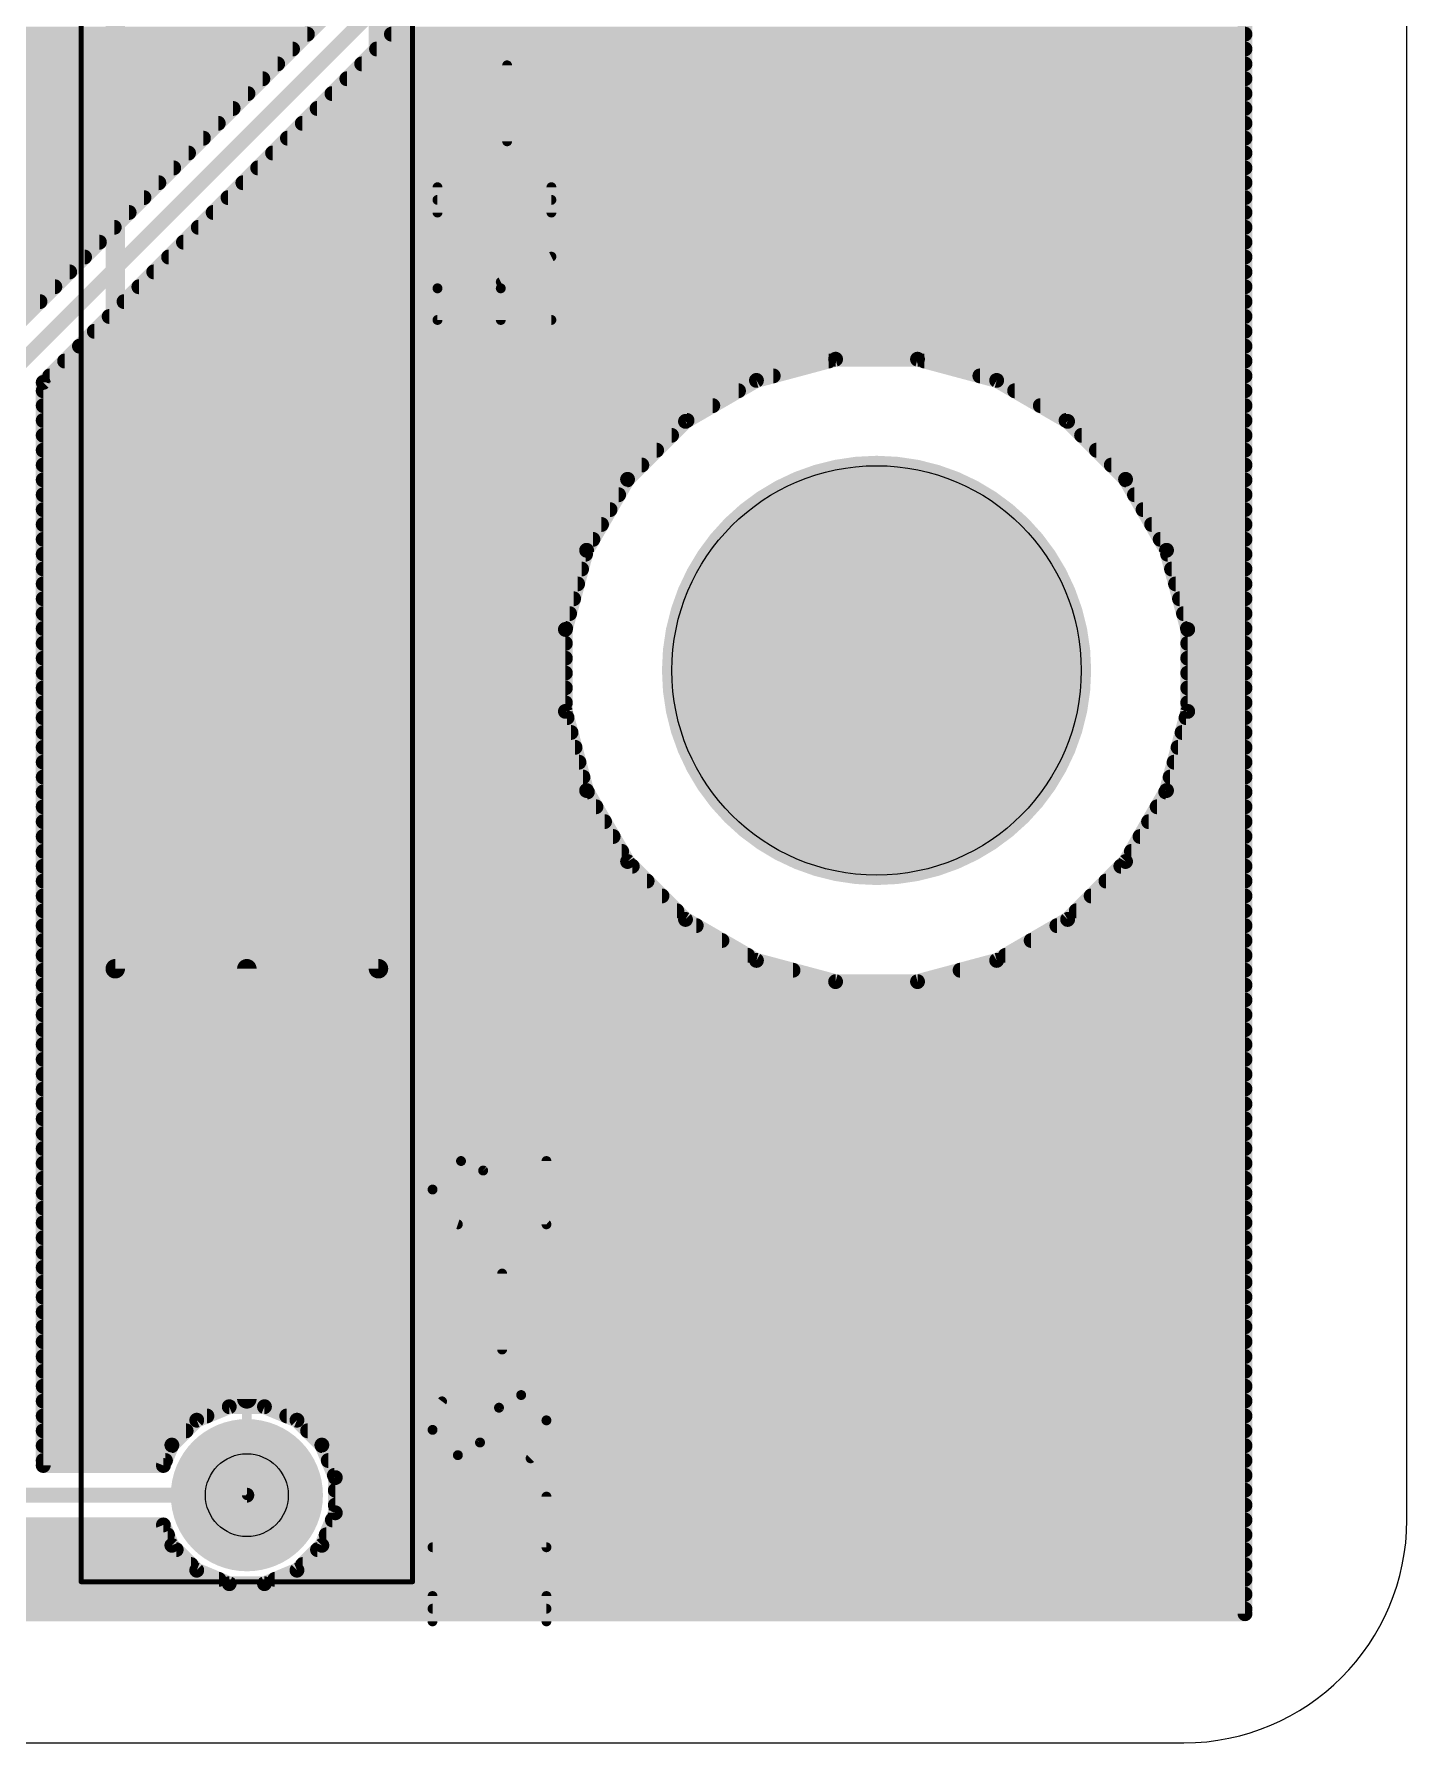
# Model space of a CAD drawing. Extents: x 0 to 28.9, y 0 to 57.1.
# Drawn here: x 14.8 to 28.88, y 0 to 17.53 of the extents above; entities that cross this region are included whole.
import ezdxf

# ---------------------------------------------------------------- set-up
doc = ezdxf.new("R2010")
doc.units = 0
for name, color, linetype in [('16', 132, 'CONTINUOUS'), ('17', 110, 'CONTINUOUS'), ('20', 31, 'CONTINUOUS'), ('21', 253, 'CONTINUOUS'), ('23', 53, 'CONTINUOUS'), ('25', 253, 'CONTINUOUS'), ('27', 253, 'CONTINUOUS'), ('29', 253, 'CONTINUOUS'), ('30', 253, 'CONTINUOUS'), ('44', 253, 'CONTINUOUS'), ('51', 253, 'CONTINUOUS')]:
    doc.layers.add(name, color=color, linetype=linetype)

# ---------------------------------------------------------------- blocks, each defined once
blk = doc.blocks.new('ROUNDP')
at = {"const_width": 0.5}
blk.add_lwpolyline([(0, -0.25, 1), (0, 0.25, 1), (0, -0.25)], format="xyb", dxfattribs=at)

msp = doc.modelspace()

# ---------------------------------------------------------------- linework, layer by layer
at = {"layer": '16', "const_width": 0.1524}
for points in [[(27.22, 55.8566), (27.22, 1.324)], [(21.4532, 21.3783), (14.4597, 14.3848)], [(21.758, 21.252), (14.586, 14.08)], [(14.8908, 13.9537), (22.0628, 21.1257)], [(1.27, 17.526), (17.601, 17.526)], [(18.4631, 17.526), (27.22, 17.526)], [(1.27, 17.3736), (17.4486, 17.3736)], [(18.3107, 17.3736), (27.22, 17.3736)], [(1.27, 17.2212), (17.2962, 17.2212)], [(18.1583, 17.2212), (27.22, 17.2212)], [(1.27, 17.0688), (17.1438, 17.0688)], [(18.0059, 17.0688), (27.22, 17.0688)], [(1.27, 16.9164), (16.9914, 16.9164)], [(1.27, 16.764), (16.839, 16.764)], [(17.7011, 16.764), (27.22, 16.764)], [(17.8535, 16.9164), (27.22, 16.9164)], [(1.27, 16.6116), (16.6866, 16.6116)], [(17.5487, 16.6116), (27.22, 16.6116)], [(1.27, 16.4592), (16.5342, 16.4592)], [(17.3963, 16.4592), (27.22, 16.4592)], [(1.27, 16.3068), (16.3818, 16.3068)], [(17.2439, 16.3068), (27.22, 16.3068)], [(1.27, 16.1544), (16.2294, 16.1544)], [(17.0915, 16.1544), (27.22, 16.1544)], [(1.27, 16.002), (16.077, 16.002)], [(16.9391, 16.002), (27.22, 16.002)], [(1.27, 15.8496), (15.9245, 15.8496)], [(1.27, 15.6972), (15.7721, 15.6972)], [(16.6343, 15.6972), (27.22, 15.6972)], [(16.7867, 15.8496), (27.22, 15.8496)], [(1.27, 15.5448), (15.6198, 15.5448)], [(16.4819, 15.5448), (27.22, 15.5448)], [(1.27, 15.3924), (15.4674, 15.3924)], [(16.3295, 15.3924), (27.22, 15.3924)], [(1.27, 15.24), (15.315, 15.24)], [(16.1771, 15.24), (27.22, 15.24)], [(1.27, 15.0876), (15.1626, 15.0876)], [(16.0247, 15.0876), (27.22, 15.0876)], [(1.27, 14.9352), (15.0102, 14.9352)], [(15.8723, 14.9352), (27.22, 14.9352)], [(1.27, 14.7828), (14.8578, 14.7828)], [(15.7199, 14.7828), (27.22, 14.7828)], [(15.4151, 14.478), (27.22, 14.478)], [(15.5675, 14.6304), (27.22, 14.6304)], [(15.2627, 14.3256), (27.22, 14.3256)], [(15.1103, 14.1732), (22.9488, 14.1732)], [(23.0197, 14.1922), (22.2079, 13.9747)], [(23.8603, 14.1922), (23.0197, 14.1922)], [(24.6721, 13.9747), (23.8603, 14.1922)], [(23.9312, 14.1732), (27.22, 14.1732)], [(14.8908, 2.8448), (14.8908, 13.9537)], [(14.9579, 14.0208), (22.3801, 14.0208)], [(22.2079, 13.9747), (21.4799, 13.5544)], [(24.4999, 14.0208), (27.22, 14.0208)], [(25.4001, 13.5544), (24.6721, 13.9747)], [(14.8908, 13.8684), (22.0238, 13.8684)], [(24.8562, 13.8684), (27.22, 13.8684)], [(14.8908, 13.716), (21.7599, 13.716)], [(25.1201, 13.716), (27.22, 13.716)], [(14.8908, 13.5636), (21.4959, 13.5636)], [(21.4799, 13.5544), (20.8856, 12.9601)], [(25.3841, 13.5636), (27.22, 13.5636)], [(25.9944, 12.9601), (25.4001, 13.5544)], [(14.8908, 13.4112), (21.3367, 13.4112)], [(14.8908, 13.2588), (21.1843, 13.2588)], [(25.5433, 13.4112), (27.22, 13.4112)], [(25.6957, 13.2588), (27.22, 13.2588)], [(14.8908, 13.1064), (21.0319, 13.1064)], [(25.8481, 13.1064), (27.22, 13.1064)], [(14.8908, 12.954), (20.8821, 12.954)], [(20.8856, 12.9601), (20.4653, 12.2321)], [(26.4147, 12.2321), (25.9944, 12.9601)], [(25.9979, 12.954), (27.22, 12.954)], [(14.8908, 12.8016), (20.7941, 12.8016)], [(26.0859, 12.8016), (27.22, 12.8016)], [(14.8908, 12.6492), (20.7061, 12.6492)], [(26.1739, 12.6492), (27.22, 12.6492)], [(14.8908, 12.4968), (20.6181, 12.4968)], [(26.2619, 12.4968), (27.22, 12.4968)], [(14.8908, 12.3444), (20.5302, 12.3444)], [(14.8908, 12.192), (20.4546, 12.192)], [(20.4653, 12.2321), (20.2478, 11.4203)], [(26.3498, 12.3444), (27.22, 12.3444)], [(26.6322, 11.4203), (26.4147, 12.2321)], [(26.4254, 12.192), (27.22, 12.192)], [(14.8908, 12.0396), (20.4138, 12.0396)], [(26.4662, 12.0396), (27.22, 12.0396)], [(14.8908, 11.8872), (20.3729, 11.8872)], [(26.5071, 11.8872), (27.22, 11.8872)], [(14.8908, 11.7348), (20.3321, 11.7348)], [(26.5479, 11.7348), (27.22, 11.7348)], [(14.8908, 11.5824), (20.2912, 11.5824)], [(26.5888, 11.5824), (27.22, 11.5824)], [(14.8908, 11.43), (20.2504, 11.43)], [(20.2478, 11.4203), (20.2478, 10.5797)], [(26.6296, 11.43), (27.22, 11.43)], [(26.6322, 10.5797), (26.6322, 11.4203)], [(14.8908, 11.2776), (20.2478, 11.2776)], [(26.6322, 11.2776), (27.22, 11.2776)], [(14.8908, 11.1252), (20.2478, 11.1252)], [(14.8908, 10.9728), (20.2478, 10.9728)], [(26.6322, 11.1252), (27.22, 11.1252)], [(26.6322, 10.9728), (27.22, 10.9728)], [(14.8908, 10.8204), (20.2478, 10.8204)], [(26.6322, 10.8204), (27.22, 10.8204)], [(14.8908, 10.668), (20.2478, 10.668)], [(26.6322, 10.668), (27.22, 10.668)], [(14.8908, 10.5156), (20.265, 10.5156)], [(20.2478, 10.5797), (20.4653, 9.7679)], [(26.4147, 9.7679), (26.6322, 10.5797)], [(26.615, 10.5156), (27.22, 10.5156)], [(14.8908, 10.3632), (20.3058, 10.3632)], [(26.5742, 10.3632), (27.22, 10.3632)], [(14.8908, 10.2108), (20.3467, 10.2108)], [(26.5333, 10.2108), (27.22, 10.2108)], [(14.8908, 10.0584), (20.3875, 10.0584)], [(26.4925, 10.0584), (27.22, 10.0584)], [(14.8908, 9.906), (20.4283, 9.906)], [(14.8908, 9.7536), (20.4736, 9.7536)], [(20.4653, 9.7679), (20.8856, 9.0399)], [(25.9944, 9.0399), (26.4147, 9.7679)], [(26.4064, 9.7536), (27.22, 9.7536)], [(26.4517, 9.906), (27.22, 9.906)], [(14.8908, 9.6012), (20.5616, 9.6012)], [(26.3184, 9.6012), (27.22, 9.6012)], [(14.8908, 9.4488), (20.6495, 9.4488)], [(26.2304, 9.4488), (27.22, 9.4488)], [(14.8908, 9.2964), (20.7375, 9.2964)], [(26.1425, 9.2964), (27.22, 9.2964)], [(14.8908, 9.144), (20.8255, 9.144)], [(20.8856, 9.0399), (21.4799, 8.4456)], [(25.4001, 8.4456), (25.9944, 9.0399)], [(26.0545, 9.144), (27.22, 9.144)], [(14.8908, 8.9916), (20.9339, 8.9916)], [(25.9461, 8.9916), (27.22, 8.9916)], [(14.8908, 8.8392), (21.0863, 8.8392)], [(14.8908, 8.6868), (21.2387, 8.6868)], [(25.6413, 8.6868), (27.22, 8.6868)], [(25.7937, 8.8392), (27.22, 8.8392)], [(14.8908, 8.5344), (21.3911, 8.5344)], [(25.4889, 8.5344), (27.22, 8.5344)], [(14.8908, 8.382), (21.5901, 8.382)], [(21.4799, 8.4456), (22.2079, 8.0253)], [(24.6721, 8.0253), (25.4001, 8.4456)], [(25.2899, 8.382), (27.22, 8.382)], [(14.8908, 8.2296), (21.8541, 8.2296)], [(25.0259, 8.2296), (27.22, 8.2296)], [(14.8908, 8.0772), (22.118, 8.0772)], [(22.2079, 8.0253), (23.0197, 7.8078)], [(23.8603, 7.8078), (24.6721, 8.0253)], [(24.762, 8.0772), (27.22, 8.0772)], [(14.8908, 7.9248), (22.5831, 7.9248)], [(24.2969, 7.9248), (27.22, 7.9248)], [(14.8908, 7.7724), (27.22, 7.7724)], [(23.0197, 7.8078), (23.8603, 7.8078)], [(14.8908, 7.62), (27.22, 7.62)], [(14.8908, 7.4676), (27.22, 7.4676)], [(14.8908, 7.3152), (27.22, 7.3152)], [(14.8908, 7.1628), (27.22, 7.1628)], [(14.8908, 7.0104), (27.22, 7.0104)], [(14.8908, 6.858), (27.22, 6.858)], [(14.8908, 6.7056), (27.22, 6.7056)], [(14.8908, 6.5532), (27.22, 6.5532)], [(14.8908, 6.4008), (27.22, 6.4008)], [(14.8908, 6.2484), (27.22, 6.2484)], [(14.8908, 6.096), (27.22, 6.096)], [(14.8908, 5.9436), (27.22, 5.9436)], [(14.8908, 5.7912), (27.22, 5.7912)], [(14.8908, 5.6388), (27.22, 5.6388)], [(14.8908, 5.4864), (27.22, 5.4864)], [(14.8908, 5.334), (27.22, 5.334)], [(14.8908, 5.1816), (27.22, 5.1816)], [(14.8908, 5.0292), (27.22, 5.0292)], [(14.8908, 4.8768), (27.22, 4.8768)], [(14.8908, 4.7244), (27.22, 4.7244)], [(14.8908, 4.572), (27.22, 4.572)], [(14.8908, 4.4196), (27.22, 4.4196)], [(14.8908, 4.2672), (27.22, 4.2672)], [(14.8908, 4.1148), (27.22, 4.1148)], [(14.8908, 3.9624), (27.22, 3.9624)], [(14.8908, 3.81), (27.22, 3.81)], [(14.8908, 3.6576), (27.22, 3.6576)], [(14.8908, 3.5052), (27.22, 3.5052)], [(16.7995, 3.4476), (16.4659, 3.3094)], [(17.1605, 3.4476), (16.7995, 3.4476)], [(17.4941, 3.3094), (17.1605, 3.4476)], [(14.8908, 3.3528), (16.5706, 3.3528)], [(16.4659, 3.3094), (16.2106, 3.0541)], [(17.3894, 3.3528), (27.22, 3.3528)], [(17.7494, 3.0541), (17.4941, 3.3094)], [(14.8908, 3.2004), (16.3569, 3.2004)], [(17.6031, 3.2004), (27.22, 3.2004)], [(14.8908, 3.048), (16.208, 3.048)], [(16.2106, 3.0541), (16.1239, 2.8448)], [(17.8876, 2.7205), (17.7494, 3.0541)], [(17.752, 3.048), (27.22, 3.048)], [(14.8908, 2.8956), (16.1449, 2.8956)], [(16.1239, 2.8448), (14.8908, 2.8448)], [(17.8151, 2.8956), (27.22, 2.8956)], [(17.8782, 2.7432), (27.22, 2.7432)], [(17.8876, 2.3595), (17.8876, 2.7205)], [(17.8876, 2.5908), (27.22, 2.5908)], [(14.608, 2.54), (16.98, 2.54)], [(17.8876, 2.4384), (27.22, 2.4384)], [(12.7561, 2.2352), (16.1239, 2.2352)], [(16.1239, 2.2352), (16.2106, 2.0259)], [(17.7494, 2.0259), (17.8876, 2.3595)], [(17.8572, 2.286), (27.22, 2.286)], [(12.714, 2.1336), (16.166, 2.1336)], [(17.794, 2.1336), (27.22, 2.1336)], [(12.6247, 1.9812), (16.2553, 1.9812)], [(16.2106, 2.0259), (16.4659, 1.7706)], [(17.4941, 1.7706), (17.7494, 2.0259)], [(17.7047, 1.9812), (27.22, 1.9812)], [(12.1868, 1.6764), (16.6932, 1.6764)], [(12.4723, 1.8288), (16.4077, 1.8288)], [(16.4659, 1.7706), (16.7995, 1.6324)], [(17.1605, 1.6324), (17.4941, 1.7706)], [(17.2668, 1.6764), (27.22, 1.6764)], [(17.5523, 1.8288), (27.22, 1.8288)], [(1.3822, 1.524), (27.22, 1.524)], [(16.7995, 1.6324), (17.1605, 1.6324)], [(1.5386, 1.3716), (27.22, 1.3716)], [(27.22, 1.324), (1.6041, 1.324)]]:
    msp.add_lwpolyline(points, dxfattribs=at)
at = {"layer": '16', "const_width": 0.0762}
for points in [[(17.601, 17.4879, 1), (17.601, 17.5641)], [(18.4631, 17.5641, 1), (18.4631, 17.4879)], [(27.22, 17.4879, 1), (27.22, 17.5641)], [(17.4486, 17.3355, 1), (17.4486, 17.4117)], [(18.3107, 17.4117, 1), (18.3107, 17.3355)], [(27.22, 17.3355, 1), (27.22, 17.4117)], [(17.2962, 17.1831, 1), (17.2962, 17.2593)], [(18.1583, 17.2593, 1), (18.1583, 17.1831)], [(27.22, 17.1831, 1), (27.22, 17.2593)], [(17.1438, 17.0307, 1), (17.1438, 17.1069)], [(18.0059, 17.1069, 1), (18.0059, 17.0307)], [(27.22, 17.0307, 1), (27.22, 17.1069)], [(16.839, 16.7259, 1), (16.839, 16.8021)], [(16.9914, 16.8783, 1), (16.9914, 16.9545)], [(17.7011, 16.8021, 1), (17.7011, 16.7259)], [(17.8535, 16.9545, 1), (17.8535, 16.8783)], [(27.22, 16.8783, 1), (27.22, 16.9545)], [(27.22, 16.7259, 1), (27.22, 16.8021)], [(16.6866, 16.5735, 1), (16.6866, 16.6497)], [(17.5487, 16.6497, 1), (17.5487, 16.5735)], [(27.22, 16.5735, 1), (27.22, 16.6497)], [(16.5342, 16.4211, 1), (16.5342, 16.4973)], [(17.3963, 16.4973, 1), (17.3963, 16.4211)], [(27.22, 16.4211, 1), (27.22, 16.4973)], [(16.3818, 16.2687, 1), (16.3818, 16.3449)], [(17.2439, 16.3449, 1), (17.2439, 16.2687)], [(27.22, 16.2687, 1), (27.22, 16.3449)], [(16.2294, 16.1163, 1), (16.2294, 16.1925)], [(17.0915, 16.1925, 1), (17.0915, 16.1163)], [(27.22, 16.1163, 1), (27.22, 16.1925)], [(16.077, 15.9639, 1), (16.077, 16.0401)], [(16.9391, 16.0401, 1), (16.9391, 15.9639)], [(27.22, 15.9639, 1), (27.22, 16.0401)], [(15.7721, 15.6591, 1), (15.7721, 15.7353)], [(15.9245, 15.8115, 1), (15.9245, 15.8877)], [(16.6343, 15.7353, 1), (16.6343, 15.6591)], [(16.7867, 15.8877, 1), (16.7867, 15.8115)], [(27.22, 15.8115, 1), (27.22, 15.8877)], [(27.22, 15.6591, 1), (27.22, 15.7353)], [(15.6198, 15.5067, 1), (15.6198, 15.5829)], [(16.4819, 15.5829, 1), (16.4819, 15.5067)], [(27.22, 15.5067, 1), (27.22, 15.5829)], [(15.4674, 15.3543, 1), (15.4674, 15.4305)], [(16.3295, 15.4305, 1), (16.3295, 15.3543)], [(27.22, 15.3543, 1), (27.22, 15.4305)], [(15.315, 15.2019, 1), (15.315, 15.2781)], [(16.1771, 15.2781, 1), (16.1771, 15.2019)], [(27.22, 15.2019, 1), (27.22, 15.2781)], [(15.1626, 15.0495, 1), (15.1626, 15.1257)], [(16.0247, 15.1257, 1), (16.0247, 15.0495)], [(27.22, 15.0495, 1), (27.22, 15.1257)], [(15.0102, 14.8971, 1), (15.0102, 14.9733)], [(15.8723, 14.9733, 1), (15.8723, 14.8971)], [(27.22, 14.8971, 1), (27.22, 14.9733)], [(14.8578, 14.7447, 1), (14.8578, 14.8209)], [(15.7199, 14.8209, 1), (15.7199, 14.7447)], [(27.22, 14.7447, 1), (27.22, 14.8209)], [(15.4151, 14.5161, 1), (15.4151, 14.4399)], [(15.5675, 14.6685, 1), (15.5675, 14.5923)], [(27.22, 14.5923, 1), (27.22, 14.6685)], [(27.22, 14.4399, 1), (27.22, 14.5161)], [(15.2627, 14.3637, 1), (15.2627, 14.2875)], [(27.22, 14.2875, 1), (27.22, 14.3637)], [(15.1103, 14.2113, 1), (15.1103, 14.1351)], [(22.9488, 14.1351, 1), (22.9488, 14.2113)], [(23.0197, 14.2303, 1), (23.0197, 14.1541)], [(23.0296, 14.1554, 1), (23.0099, 14.229)], [(23.8701, 14.229, 1), (23.8504, 14.1554)], [(23.8603, 14.1541, 1), (23.8603, 14.2303)], [(23.9312, 14.2113, 1), (23.9312, 14.1351)], [(27.22, 14.1351, 1), (27.22, 14.2113)], [(14.9289, 13.9537, 1), (14.8527, 13.9537)], [(14.9579, 14.0589, 1), (14.9579, 13.9827)], [(22.198, 14.0115, 1), (22.2177, 13.9379)], [(22.2269, 13.9417, 1), (22.1888, 14.0076)], [(22.3801, 13.9827, 1), (22.3801, 14.0589)], [(24.4999, 14.0589, 1), (24.4999, 13.9827)], [(24.6912, 14.0076, 1), (24.6531, 13.9417)], [(24.6623, 13.9379, 1), (24.682, 14.0115)], [(27.22, 13.9827, 1), (27.22, 14.0589)], [(14.8639, 13.9807, 1), (14.9177, 13.9268)], [(14.8908, 13.9065, 1), (14.8908, 13.8303)], [(22.0238, 13.8303, 1), (22.0238, 13.9065)], [(24.8562, 13.9065, 1), (24.8562, 13.8303)], [(27.22, 13.8303, 1), (27.22, 13.9065)], [(14.8908, 13.7541, 1), (14.8908, 13.6779)], [(21.7599, 13.6779, 1), (21.7599, 13.7541)], [(25.1201, 13.7541, 1), (25.1201, 13.6779)], [(27.22, 13.6779, 1), (27.22, 13.7541)], [(14.8908, 13.6017, 1), (14.8908, 13.5255)], [(21.4609, 13.5874, 1), (21.499, 13.5214)], [(21.5069, 13.5275, 1), (21.453, 13.5813)], [(21.4959, 13.5255, 1), (21.4959, 13.6017)], [(25.3841, 13.6017, 1), (25.3841, 13.5255)], [(25.427, 13.5813, 1), (25.3731, 13.5275)], [(25.381, 13.5214, 1), (25.4191, 13.5874)], [(27.22, 13.5255, 1), (27.22, 13.6017)], [(14.8908, 13.4493, 1), (14.8908, 13.3731)], [(14.8908, 13.2969, 1), (14.8908, 13.2207)], [(21.1843, 13.2207, 1), (21.1843, 13.2969)], [(21.3367, 13.3731, 1), (21.3367, 13.4493)], [(25.5433, 13.4493, 1), (25.5433, 13.3731)], [(25.6957, 13.2969, 1), (25.6957, 13.2207)], [(27.22, 13.3731, 1), (27.22, 13.4493)], [(27.22, 13.2207, 1), (27.22, 13.2969)], [(14.8908, 13.1445, 1), (14.8908, 13.0683)], [(21.0319, 13.0683, 1), (21.0319, 13.1445)], [(25.8481, 13.1445, 1), (25.8481, 13.0683)], [(27.22, 13.0683, 1), (27.22, 13.1445)], [(14.8908, 12.9921, 1), (14.8908, 12.9159)], [(20.8587, 12.987, 1), (20.9125, 12.9331)], [(20.9186, 12.941, 1), (20.8526, 12.9791)], [(20.8821, 12.9159, 1), (20.8821, 12.9921)], [(26.0274, 12.9791, 1), (25.9614, 12.941)], [(25.9979, 12.9921, 1), (25.9979, 12.9159)], [(25.9675, 12.9331, 1), (26.0213, 12.987)], [(27.22, 12.9159, 1), (27.22, 12.9921)], [(14.8908, 12.8397, 1), (14.8908, 12.7635)], [(20.7941, 12.7635, 1), (20.7941, 12.8397)], [(26.0859, 12.8397, 1), (26.0859, 12.7635)], [(27.22, 12.7635, 1), (27.22, 12.8397)], [(14.8908, 12.6873, 1), (14.8908, 12.6111)], [(20.7061, 12.6111, 1), (20.7061, 12.6873)], [(26.1739, 12.6873, 1), (26.1739, 12.6111)], [(27.22, 12.6111, 1), (27.22, 12.6873)], [(14.8908, 12.5349, 1), (14.8908, 12.4587)], [(20.6181, 12.4587, 1), (20.6181, 12.5349)], [(26.2619, 12.5349, 1), (26.2619, 12.4587)], [(27.22, 12.4587, 1), (27.22, 12.5349)], [(14.8908, 12.3825, 1), (14.8908, 12.3063)], [(14.8908, 12.2301, 1), (14.8908, 12.1539)], [(20.4323, 12.2512, 1), (20.4983, 12.2131)], [(20.5021, 12.2223, 1), (20.4285, 12.242)], [(20.4546, 12.1539, 1), (20.4546, 12.2301)], [(20.5302, 12.3063, 1), (20.5302, 12.3825)], [(26.3498, 12.3825, 1), (26.3498, 12.3063)], [(26.4515, 12.242, 1), (26.3779, 12.2223)], [(26.3817, 12.2131, 1), (26.4476, 12.2512)], [(26.4254, 12.2301, 1), (26.4254, 12.1539)], [(27.22, 12.3063, 1), (27.22, 12.3825)], [(27.22, 12.1539, 1), (27.22, 12.2301)], [(14.8908, 12.0777, 1), (14.8908, 12.0015)], [(20.4138, 12.0015, 1), (20.4138, 12.0777)], [(26.4662, 12.0777, 1), (26.4662, 12.0015)], [(27.22, 12.0015, 1), (27.22, 12.0777)], [(14.8908, 11.9253, 1), (14.8908, 11.8491)], [(20.3729, 11.8491, 1), (20.3729, 11.9253)], [(26.5071, 11.9253, 1), (26.5071, 11.8491)], [(27.22, 11.8491, 1), (27.22, 11.9253)], [(14.8908, 11.7729, 1), (14.8908, 11.6967)], [(20.3321, 11.6967, 1), (20.3321, 11.7729)], [(26.5479, 11.7729, 1), (26.5479, 11.6967)], [(27.22, 11.6967, 1), (27.22, 11.7729)], [(14.8908, 11.6205, 1), (14.8908, 11.5443)], [(20.2912, 11.5443, 1), (20.2912, 11.6205)], [(26.5888, 11.6205, 1), (26.5888, 11.5443)], [(27.22, 11.5443, 1), (27.22, 11.6205)], [(14.8908, 11.4681, 1), (14.8908, 11.3919)], [(20.2859, 11.4203, 1), (20.2097, 11.4203)], [(20.211, 11.4301, 1), (20.2846, 11.4104)], [(20.2504, 11.3919, 1), (20.2504, 11.4681)], [(26.6296, 11.4681, 1), (26.6296, 11.3919)], [(26.6703, 11.4203, 1), (26.5941, 11.4203)], [(26.5954, 11.4104, 1), (26.669, 11.4301)], [(27.22, 11.3919, 1), (27.22, 11.4681)], [(14.8908, 11.3157, 1), (14.8908, 11.2395)], [(20.2478, 11.2395, 1), (20.2478, 11.3157)], [(26.6322, 11.3157, 1), (26.6322, 11.2395)], [(27.22, 11.2395, 1), (27.22, 11.3157)], [(14.8908, 11.1633, 1), (14.8908, 11.0871)], [(14.8908, 11.0109, 1), (14.8908, 10.9347)], [(20.2478, 11.0871, 1), (20.2478, 11.1633)], [(20.2478, 10.9347, 1), (20.2478, 11.0109)], [(26.6322, 11.1633, 1), (26.6322, 11.0871)], [(26.6322, 11.0109, 1), (26.6322, 10.9347)], [(27.22, 11.0871, 1), (27.22, 11.1633)], [(27.22, 10.9347, 1), (27.22, 11.0109)], [(14.8908, 10.8585, 1), (14.8908, 10.7823)], [(20.2478, 10.7823, 1), (20.2478, 10.8585)], [(26.6322, 10.8585, 1), (26.6322, 10.7823)], [(27.22, 10.7823, 1), (27.22, 10.8585)], [(14.8908, 10.7061, 1), (14.8908, 10.6299)], [(20.2478, 10.6299, 1), (20.2478, 10.7061)], [(26.6322, 10.7061, 1), (26.6322, 10.6299)], [(27.22, 10.6299, 1), (27.22, 10.7061)], [(14.8908, 10.5537, 1), (14.8908, 10.4775)], [(20.2846, 10.5896, 1), (20.211, 10.5699)], [(20.2097, 10.5797, 1), (20.2859, 10.5797)], [(20.265, 10.4775, 1), (20.265, 10.5537)], [(26.615, 10.5537, 1), (26.615, 10.4775)], [(26.5941, 10.5797, 1), (26.6703, 10.5797)], [(26.669, 10.5699, 1), (26.5954, 10.5896)], [(27.22, 10.4775, 1), (27.22, 10.5537)], [(14.8908, 10.4013, 1), (14.8908, 10.3251)], [(20.3058, 10.3251, 1), (20.3058, 10.4013)], [(26.5742, 10.4013, 1), (26.5742, 10.3251)], [(27.22, 10.3251, 1), (27.22, 10.4013)], [(14.8908, 10.2489, 1), (14.8908, 10.1727)], [(20.3467, 10.1727, 1), (20.3467, 10.2489)], [(26.5333, 10.2489, 1), (26.5333, 10.1727)], [(27.22, 10.1727, 1), (27.22, 10.2489)], [(14.8908, 10.0965, 1), (14.8908, 10.0203)], [(20.3875, 10.0203, 1), (20.3875, 10.0965)], [(26.4925, 10.0965, 1), (26.4925, 10.0203)], [(27.22, 10.0203, 1), (27.22, 10.0965)], [(14.8908, 9.9441, 1), (14.8908, 9.8679)], [(14.8908, 9.7917, 1), (14.8908, 9.7155)], [(20.4983, 9.7869, 1), (20.4323, 9.7488)], [(20.4283, 9.8679, 1), (20.4283, 9.9441)], [(20.4285, 9.758, 1), (20.5021, 9.7777)], [(20.4736, 9.7155, 1), (20.4736, 9.7917)], [(26.4064, 9.7917, 1), (26.4064, 9.7155)], [(26.3779, 9.7777, 1), (26.4515, 9.758)], [(26.4476, 9.7488, 1), (26.3817, 9.7869)], [(26.4517, 9.9441, 1), (26.4517, 9.8679)], [(27.22, 9.8679, 1), (27.22, 9.9441)], [(27.22, 9.7155, 1), (27.22, 9.7917)], [(14.8908, 9.6393, 1), (14.8908, 9.5631)], [(20.5616, 9.5631, 1), (20.5616, 9.6393)], [(26.3184, 9.6393, 1), (26.3184, 9.5631)], [(27.22, 9.5631, 1), (27.22, 9.6393)], [(14.8908, 9.4869, 1), (14.8908, 9.4107)], [(20.6495, 9.4107, 1), (20.6495, 9.4869)], [(26.2304, 9.4869, 1), (26.2304, 9.4107)], [(27.22, 9.4107, 1), (27.22, 9.4869)], [(14.8908, 9.3345, 1), (14.8908, 9.2583)], [(20.7375, 9.2583, 1), (20.7375, 9.3345)], [(26.1425, 9.3345, 1), (26.1425, 9.2583)], [(27.22, 9.2583, 1), (27.22, 9.3345)], [(14.8908, 9.1821, 1), (14.8908, 9.1059)], [(20.8255, 9.1059, 1), (20.8255, 9.1821)], [(20.9125, 9.0669, 1), (20.8587, 9.013)], [(26.0213, 9.013, 1), (25.9675, 9.0669)], [(26.0545, 9.1821, 1), (26.0545, 9.1059)], [(27.22, 9.1059, 1), (27.22, 9.1821)], [(14.8908, 9.0297, 1), (14.8908, 8.9535)], [(20.8526, 9.0209, 1), (20.9186, 9.059)], [(20.9339, 8.9535, 1), (20.9339, 9.0297)], [(25.9461, 9.0297, 1), (25.9461, 8.9535)], [(25.9614, 9.059, 1), (26.0274, 9.0209)], [(27.22, 8.9535, 1), (27.22, 9.0297)], [(14.8908, 8.8773, 1), (14.8908, 8.8011)], [(14.8908, 8.7249, 1), (14.8908, 8.6487)], [(21.0863, 8.8011, 1), (21.0863, 8.8773)], [(21.2387, 8.6487, 1), (21.2387, 8.7249)], [(25.6413, 8.7249, 1), (25.6413, 8.6487)], [(25.7937, 8.8773, 1), (25.7937, 8.8011)], [(27.22, 8.8011, 1), (27.22, 8.8773)], [(27.22, 8.6487, 1), (27.22, 8.7249)], [(14.8908, 8.5725, 1), (14.8908, 8.4963)], [(21.3911, 8.4963, 1), (21.3911, 8.5725)], [(25.4889, 8.5725, 1), (25.4889, 8.4963)], [(27.22, 8.4963, 1), (27.22, 8.5725)], [(14.8908, 8.4201, 1), (14.8908, 8.3439)], [(21.499, 8.4786, 1), (21.4609, 8.4126)], [(21.453, 8.4187, 1), (21.5069, 8.4725)], [(21.5901, 8.3439, 1), (21.5901, 8.4201)], [(25.2899, 8.4201, 1), (25.2899, 8.3439)], [(25.3731, 8.4725, 1), (25.427, 8.4187)], [(25.4191, 8.4126, 1), (25.381, 8.4786)], [(27.22, 8.3439, 1), (27.22, 8.4201)], [(14.8908, 8.2677, 1), (14.8908, 8.1915)], [(21.8541, 8.1915, 1), (21.8541, 8.2677)], [(25.0259, 8.2677, 1), (25.0259, 8.1915)], [(27.22, 8.1915, 1), (27.22, 8.2677)], [(14.8908, 8.1153, 1), (14.8908, 8.0391)], [(22.118, 8.0391, 1), (22.118, 8.1153)], [(22.2177, 8.0621, 1), (22.198, 7.9885)], [(22.1888, 7.9923, 1), (22.2269, 8.0583)], [(24.6531, 8.0583, 1), (24.6912, 7.9923)], [(24.682, 7.9885, 1), (24.6623, 8.0621)], [(24.762, 8.1153, 1), (24.762, 8.0391)], [(27.22, 8.0391, 1), (27.22, 8.1153)], [(14.8908, 7.9629, 1), (14.8908, 7.8867)], [(22.5831, 7.8867, 1), (22.5831, 7.9629)], [(24.2969, 7.9629, 1), (24.2969, 7.8867)], [(27.22, 7.8867, 1), (27.22, 7.9629)], [(14.8908, 7.8105, 1), (14.8908, 7.7343)], [(23.0197, 7.8459, 1), (23.0197, 7.7697)], [(23.0099, 7.771, 1), (23.0296, 7.8446)], [(23.8504, 7.8446, 1), (23.8701, 7.771)], [(23.8603, 7.7697, 1), (23.8603, 7.8459)], [(27.22, 7.7343, 1), (27.22, 7.8105)], [(14.8908, 7.6581, 1), (14.8908, 7.5819)], [(14.8908, 7.5057, 1), (14.8908, 7.4295)], [(27.22, 7.5819, 1), (27.22, 7.6581)], [(27.22, 7.4295, 1), (27.22, 7.5057)], [(14.8908, 7.3533, 1), (14.8908, 7.2771)], [(27.22, 7.2771, 1), (27.22, 7.3533)], [(14.8908, 7.2009, 1), (14.8908, 7.1247)], [(27.22, 7.1247, 1), (27.22, 7.2009)], [(14.8908, 7.0485, 1), (14.8908, 6.9723)], [(27.22, 6.9723, 1), (27.22, 7.0485)], [(14.8908, 6.8961, 1), (14.8908, 6.8199)], [(27.22, 6.8199, 1), (27.22, 6.8961)], [(14.8908, 6.7437, 1), (14.8908, 6.6675)], [(27.22, 6.6675, 1), (27.22, 6.7437)], [(14.8908, 6.5913, 1), (14.8908, 6.5151)], [(27.22, 6.5151, 1), (27.22, 6.5913)], [(14.8908, 6.4389, 1), (14.8908, 6.3627)], [(14.8908, 6.2865, 1), (14.8908, 6.2103)], [(27.22, 6.3627, 1), (27.22, 6.4389)], [(27.22, 6.2103, 1), (27.22, 6.2865)], [(14.8908, 6.1341, 1), (14.8908, 6.0579)], [(27.22, 6.0579, 1), (27.22, 6.1341)], [(14.8908, 5.9817, 1), (14.8908, 5.9055)], [(27.22, 5.9055, 1), (27.22, 5.9817)], [(14.8908, 5.8293, 1), (14.8908, 5.7531)], [(27.22, 5.7531, 1), (27.22, 5.8293)], [(14.8908, 5.6769, 1), (14.8908, 5.6007)], [(27.22, 5.6007, 1), (27.22, 5.6769)], [(14.8908, 5.5245, 1), (14.8908, 5.4483)], [(27.22, 5.4483, 1), (27.22, 5.5245)], [(14.8908, 5.3721, 1), (14.8908, 5.2959)], [(27.22, 5.2959, 1), (27.22, 5.3721)], [(14.8908, 5.2197, 1), (14.8908, 5.1435)], [(14.8908, 5.0673, 1), (14.8908, 4.9911)], [(27.22, 5.1435, 1), (27.22, 5.2197)], [(27.22, 4.9911, 1), (27.22, 5.0673)], [(14.8908, 4.9149, 1), (14.8908, 4.8387)], [(27.22, 4.8387, 1), (27.22, 4.9149)], [(14.8908, 4.7625, 1), (14.8908, 4.6863)], [(27.22, 4.6863, 1), (27.22, 4.7625)], [(14.8908, 4.6101, 1), (14.8908, 4.5339)], [(27.22, 4.5339, 1), (27.22, 4.6101)], [(14.8908, 4.4577, 1), (14.8908, 4.3815)], [(27.22, 4.3815, 1), (27.22, 4.4577)], [(14.8908, 4.3053, 1), (14.8908, 4.2291)], [(27.22, 4.2291, 1), (27.22, 4.3053)], [(14.8908, 4.1529, 1), (14.8908, 4.0767)], [(14.8908, 4.0005, 1), (14.8908, 3.9243)], [(27.22, 4.0767, 1), (27.22, 4.1529)], [(27.22, 3.9243, 1), (27.22, 4.0005)], [(14.8908, 3.8481, 1), (14.8908, 3.7719)], [(27.22, 3.7719, 1), (27.22, 3.8481)], [(14.8908, 3.6957, 1), (14.8908, 3.6195)], [(27.22, 3.6195, 1), (27.22, 3.6957)], [(14.8908, 3.5433, 1), (14.8908, 3.4671)], [(16.7995, 3.4857, 1), (16.7995, 3.4095)], [(16.814, 3.4124, 1), (16.7849, 3.4828)], [(17.1751, 3.4828, 1), (17.146, 3.4124)], [(17.1605, 3.4095, 1), (17.1605, 3.4857)], [(27.22, 3.4671, 1), (27.22, 3.5433)], [(14.8908, 3.3909, 1), (14.8908, 3.3147)], [(16.4513, 3.3446, 1), (16.4805, 3.2742)], [(16.4928, 3.2825, 1), (16.4389, 3.3364)], [(16.5706, 3.3147, 1), (16.5706, 3.3909)], [(17.3894, 3.3909, 1), (17.3894, 3.3147)], [(17.5211, 3.3364, 1), (17.4672, 3.2825)], [(17.4795, 3.2742, 1), (17.5087, 3.3446)], [(27.22, 3.3147, 1), (27.22, 3.3909)], [(14.8908, 3.2385, 1), (14.8908, 3.1623)], [(16.3569, 3.1623, 1), (16.3569, 3.2385)], [(17.6031, 3.2385, 1), (17.6031, 3.1623)], [(27.22, 3.1623, 1), (27.22, 3.2385)], [(14.8908, 3.0861, 1), (14.8908, 3.0099)], [(16.1836, 3.0811, 1), (16.2375, 3.0272)], [(16.2458, 3.0395, 1), (16.1754, 3.0687)], [(16.208, 3.0099, 1), (16.208, 3.0861)], [(17.7846, 3.0687, 1), (17.7142, 3.0395)], [(17.752, 3.0861, 1), (17.752, 3.0099)], [(17.7225, 3.0272, 1), (17.7764, 3.0811)], [(27.22, 3.0099, 1), (27.22, 3.0861)], [(14.8908, 2.9337, 1), (14.8908, 2.8575)], [(14.8908, 2.8829, 1), (14.8908, 2.8067)], [(14.8527, 2.8448, 1), (14.9289, 2.8448)], [(16.0887, 2.8594, 1), (16.1591, 2.8302)], [(16.1239, 2.8067, 1), (16.1239, 2.8829)], [(16.1449, 2.8575, 1), (16.1449, 2.9337)], [(17.8151, 2.9337, 1), (17.8151, 2.8575)], [(17.8782, 2.7813, 1), (17.8782, 2.7051)], [(27.22, 2.8575, 1), (27.22, 2.9337)], [(27.22, 2.7051, 1), (27.22, 2.7813)], [(17.9257, 2.7205, 1), (17.8495, 2.7205)], [(17.8876, 2.6289, 1), (17.8876, 2.5527)], [(17.8524, 2.706, 1), (17.9228, 2.7351)], [(27.22, 2.5527, 1), (27.22, 2.6289)], [(16.98, 2.5019, 1), (16.98, 2.5781)], [(17.8876, 2.4765, 1), (17.8876, 2.4003)], [(27.22, 2.4003, 1), (27.22, 2.4765)], [(16.1591, 2.2498, 1), (16.0887, 2.2206)], [(16.1239, 2.1971, 1), (16.1239, 2.2733)], [(17.8572, 2.3241, 1), (17.8572, 2.2479)], [(17.8495, 2.3595, 1), (17.9257, 2.3595)], [(17.9228, 2.3449, 1), (17.8524, 2.374)], [(27.22, 2.2479, 1), (27.22, 2.3241)], [(16.166, 2.0955, 1), (16.166, 2.1717)], [(17.794, 2.1717, 1), (17.794, 2.0955)], [(27.22, 2.0955, 1), (27.22, 2.1717)], [(16.2375, 2.0528, 1), (16.1836, 1.9989)], [(16.1754, 2.0113, 1), (16.2458, 2.0405)], [(16.2553, 1.9431, 1), (16.2553, 2.0193)], [(17.7047, 2.0193, 1), (17.7047, 1.9431)], [(17.7142, 2.0405, 1), (17.7846, 2.0113)], [(17.7764, 1.9989, 1), (17.7225, 2.0528)], [(27.22, 1.9431, 1), (27.22, 2.0193)], [(16.4077, 1.7907, 1), (16.4077, 1.8669)], [(16.4805, 1.8058, 1), (16.4513, 1.7354)], [(16.4389, 1.7436, 1), (16.4928, 1.7975)], [(16.6932, 1.6383, 1), (16.6932, 1.7145)], [(17.2668, 1.7145, 1), (17.2668, 1.6383)], [(17.4672, 1.7975, 1), (17.5211, 1.7436)], [(17.5087, 1.7354, 1), (17.4795, 1.8058)], [(17.5523, 1.8669, 1), (17.5523, 1.7907)], [(27.22, 1.7907, 1), (27.22, 1.8669)], [(27.22, 1.6383, 1), (27.22, 1.7145)], [(16.7995, 1.6705, 1), (16.7995, 1.5943)], [(16.7849, 1.5972, 1), (16.814, 1.6676)], [(17.146, 1.6676, 1), (17.1751, 1.5972)], [(17.1605, 1.5943, 1), (17.1605, 1.6705)], [(27.22, 1.4859, 1), (27.22, 1.5621)], [(27.22, 1.3335, 1), (27.22, 1.4097)], [(27.1819, 1.324, 1), (27.2581, 1.324)], [(27.22, 1.2859, 1), (27.22, 1.3621)]]:
    msp.add_lwpolyline(points, format="xyb", dxfattribs=at)
at = {"layer": '20'}
for p, q in [((28.88, 2.286), (28.88, 54.854)), ((2.286, 0), (26.594, 0))]:
    msp.add_line(p, q, dxfattribs=at)
msp.add_circle((23.44, 11), 2.1, dxfattribs=at)
msp.add_arc((26.594, 2.286), 2.286, 270, 0, dxfattribs=at)
at = {"layer": '21', "const_width": 0.2}
for points in [[(15.63, 7.94), (15.63, 28.44)], [(18.33, 28.44), (18.33, 7.94)], [(18.33, 7.94), (15.63, 7.94)], [(16.98, 3.528), (16.98, 7.94)]]:
    msp.add_lwpolyline(points, dxfattribs=at)
at = {"layer": '21', "const_width": 0.1}
for points in [[(15.63, 7.99, 1), (15.63, 7.89)], [(15.58, 7.94, 1), (15.68, 7.94)], [(17.03, 7.94, 1), (16.93, 7.94)], [(18.28, 7.94, 1), (18.38, 7.94)], [(18.33, 7.89, 1), (18.33, 7.99)], [(16.93, 3.528, 1), (17.03, 3.528)]]:
    msp.add_lwpolyline(points, format="xyb", dxfattribs=at)
at = {"layer": '23'}
msp.add_point((16.98, 2.54), dxfattribs=at)
at = {"layer": '25'}
for points, const_width in [([(19.1771, 5.9676, 0.4142), (18.885, 5.6755)], 0.1016), ([(19.4043, 5.8702, 0.2053), (19.1771, 5.9676)], 0.1016), ([(19.1771, 5.993, 1), (19.1771, 5.9422)], 0.0508), ([(19.1771, 5.9422, 1), (19.1771, 5.993)], 0.0508), ([(20.0788, 5.9676, 1), (20.028, 5.9676)], 0.0508), ([(19.4207, 5.8896, 1), (19.3878, 5.8509)], 0.0508), ([(19.3859, 5.8527, 1), (19.4227, 5.8877)], 0.0508), ([(18.885, 5.6755, 0.3252), (19.1446, 5.3185)], 0.1016), ([(18.9104, 5.6755, 1), (18.8596, 5.6755)], 0.0508), ([(18.8596, 5.6755, 1), (18.9104, 5.6755)], 0.0508), ([(19.1368, 5.2943, 1), (19.1525, 5.3426)], 0.0508), ([(20.028, 5.3185, 1), (20.0788, 5.3185)], 0.0508), ([(20.0369, 5.2991, 1), (20.0699, 5.3378)], 0.0508), ([(19.6244, 4.8133, 1), (19.5736, 4.8133)], 0.0508), ([(19.5736, 4.0344, 1), (19.6244, 4.0344)], 0.0508), ([(18.9824, 3.5024, 0.1623), (18.885, 3.2103)], 0.1016), ([(19.0027, 3.4871, 1), (18.962, 3.5176)], 0.0508), ([(19.7938, 3.5673, 0.2656), (19.5666, 3.4375)], 0.1016), ([(20.0534, 3.3076, 0.4142), (19.7938, 3.5673)], 0.1016), ([(19.7938, 3.5927, 1), (19.7938, 3.5419)], 0.0508), ([(19.7938, 3.5419, 1), (19.7938, 3.5927)], 0.0508), ([(19.5447, 3.4504, 1), (19.5885, 3.4246)], 0.0508), ([(19.5889, 3.4253, 1), (19.5443, 3.4496)], 0.0508), ([(19.8911, 2.9182, 0.2), (20.0534, 3.3076)], 0.1016), ([(20.0788, 3.3076, 1), (20.028, 3.3076)], 0.0508), ([(20.028, 3.3076, 1), (20.0788, 3.3076)], 0.0508), ([(18.885, 3.2103, 0.4142), (19.1446, 2.9506)], 0.1016), ([(18.9104, 3.2103, 1), (18.8596, 3.2103)], 0.0508), ([(18.8596, 3.2103, 1), (18.9104, 3.2103)], 0.0508), ([(19.1446, 2.9506, 0.2656), (19.3718, 3.0805)], 0.1016), ([(19.1446, 2.976, 1), (19.1446, 2.9252)], 0.0508), ([(19.1446, 2.9252, 1), (19.1446, 2.976)], 0.0508), ([(19.3495, 3.0926, 1), (19.3941, 3.0683)], 0.0508), ([(19.3937, 3.0676, 1), (19.35, 3.0934)], 0.0508), ([(19.8732, 2.9362, 1), (19.909, 2.9001)], 0.0508), ([(20.0788, 2.5253, 1), (20.028, 2.5253)], 0.0508), ([(18.885, 2.0314, 1), (18.885, 1.9806)], 0.0508), ([(20.028, 2.006, 1), (20.0788, 2.006)], 0.0508), ([(20.0534, 1.9806, 1), (20.0534, 2.0314)], 0.0508), ([(18.9104, 1.5057, 1), (18.8596, 1.5057)], 0.0508), ([(18.885, 1.4012, 1), (18.885, 1.3504)], 0.0508), ([(20.0788, 1.5057, 1), (20.028, 1.5057)], 0.0508), ([(20.0534, 1.3504, 1), (20.0534, 1.4012)], 0.0508), ([(18.8596, 1.246, 1), (18.9104, 1.246)], 0.0508), ([(20.028, 1.246, 1), (20.0788, 1.246)], 0.0508)]:
    msp.add_lwpolyline(points, format="xyb", dxfattribs=dict(at, const_width=const_width))
at = {"layer": '25', "const_width": 0.1016}
for points in [[(20.0534, 5.3185), (20.0534, 5.9676)], [(19.4043, 5.8702), (20.0534, 5.3185)], [(19.599, 4.0344), (19.599, 4.8133)], [(19.5666, 3.4375), (19.3718, 3.0805)], [(20.0534, 2.006), (20.0534, 2.5253)], [(18.885, 2.006), (20.0534, 2.006)], [(18.885, 1.246), (18.885, 1.5057)], [(18.885, 1.3758), (20.0534, 1.3758)], [(20.0534, 1.246), (20.0534, 1.5057)]]:
    msp.add_lwpolyline(points, dxfattribs=at)
at = {"layer": '27', "const_width": 0.1016}
for points in [[(19.6498, 16.4273), (19.6498, 17.2062)], [(18.9358, 15.6963), (18.9358, 15.956)], [(20.1042, 15.6963), (20.1042, 15.956)], [(18.9358, 15.8262), (20.1042, 15.8262)], [(20.1042, 15.2437), (19.5849, 14.984)], [(18.9358, 14.5946), (18.9358, 14.9191)], [(19.5849, 14.9191), (19.5849, 14.5946)], [(20.1042, 14.5946), (18.9358, 14.5946)]]:
    msp.add_lwpolyline(points, dxfattribs=at)
at = {"layer": '27'}
for points, const_width in [([(19.6752, 17.2062, 1), (19.6244, 17.2062)], 0.0508), ([(19.6244, 16.4273, 1), (19.6752, 16.4273)], 0.0508), ([(18.9612, 15.956, 1), (18.9104, 15.956)], 0.0508), ([(20.1296, 15.956, 1), (20.0788, 15.956)], 0.0508), ([(18.9358, 15.8516, 1), (18.9358, 15.8008)], 0.0508), ([(20.1042, 15.8008, 1), (20.1042, 15.8516)], 0.0508), ([(18.9104, 15.6963, 1), (18.9612, 15.6963)], 0.0508), ([(20.0788, 15.6963, 1), (20.1296, 15.6963)], 0.0508), ([(19.5849, 14.9191, 1), (18.9358, 14.9191)], 0.1016), ([(20.1156, 15.221, 1), (20.0928, 15.2664)], 0.0508), ([(18.9612, 14.9191, 1), (18.9104, 14.9191)], 0.0508), ([(18.9104, 14.9191, 1), (18.9612, 14.9191)], 0.0508), ([(19.5736, 15.0068, 1), (19.5963, 14.9613)], 0.0508), ([(19.6103, 14.9191, 1), (19.5595, 14.9191)], 0.0508), ([(19.5595, 14.9191, 1), (19.6103, 14.9191)], 0.0508), ([(18.9358, 14.62, 1), (18.9358, 14.5692)], 0.0508), ([(18.9104, 14.5946, 1), (18.9612, 14.5946)], 0.0508), ([(19.5595, 14.5946, 1), (19.6103, 14.5946)], 0.0508), ([(20.1042, 14.5692, 1), (20.1042, 14.62)], 0.0508)]:
    msp.add_lwpolyline(points, format="xyb", dxfattribs=dict(at, const_width=const_width))
at = {"layer": '29', "const_width": 2.2016}
msp.add_lwpolyline([(23.44, 9.8992, 1), (23.44, 12.1008, 1), (23.44, 9.8992)], format="xyb", dxfattribs=at)
at = {"layer": '30', "const_width": 2.2016}
msp.add_lwpolyline([(23.44, 9.8992, 1), (23.44, 12.1008, 1), (23.44, 9.8992)], format="xyb", dxfattribs=at)
at = {"layer": '44'}
msp.add_circle((16.98, 2.54), 0.425, dxfattribs=at)
at = {"layer": '51'}
for points, const_width in [([(15.28, 1.652), (15.28, 34.727)], 0.05), ([(18.68, 34.727), (18.68, 1.652)], 0.05), ([(15.63, 7.94), (15.63, 28.44)], 0.1), ([(18.33, 28.44), (18.33, 7.94)], 0.1), ([(18.33, 7.94), (15.63, 7.94)], 0.1), ([(16.98, 2.54), (16.98, 7.94)], 0.1), ([(18.68, 1.652), (15.28, 1.652)], 0.05)]:
    msp.add_lwpolyline(points, dxfattribs=dict(at, const_width=const_width))
for points, const_width in [([(15.63, 7.965, 1), (15.63, 7.915)], 0.05), ([(15.605, 7.94, 1), (15.655, 7.94)], 0.05), ([(17.005, 7.94, 1), (16.955, 7.94)], 0.05), ([(18.305, 7.94, 1), (18.355, 7.94)], 0.05), ([(18.33, 7.915, 1), (18.33, 7.965)], 0.05), ([(16.955, 2.54, 1), (17.005, 2.54)], 0.05), ([(15.28, 1.6645, 1), (15.28, 1.6395)], 0.025), ([(15.2675, 1.652, 1), (15.2925, 1.652)], 0.025), ([(18.6675, 1.652, 1), (18.6925, 1.652)], 0.025), ([(18.68, 1.6395, 1), (18.68, 1.6645)], 0.025)]:
    msp.add_lwpolyline(points, format="xyb", dxfattribs=dict(at, const_width=const_width))

# ---------------------------------------------------------------- block references
at = {"layer": '17', "xscale": 1.358, "yscale": 1.358, "rotation": 90}
msp.add_blockref('ROUNDP', (16.98, 2.54), dxfattribs=at)
msp.add_blockref('ROUNDP', (16.98, 2.54), dxfattribs=at)
at = {"layer": '29', "xscale": 1.5612, "yscale": 1.5612, "rotation": 90}
msp.add_blockref('ROUNDP', (16.98, 2.54), dxfattribs=at)
at = {"layer": '30', "xscale": 1.5612, "yscale": 1.5612, "rotation": 90}
msp.add_blockref('ROUNDP', (16.98, 2.54), dxfattribs=at)

doc.saveas('drawing.dxf')
